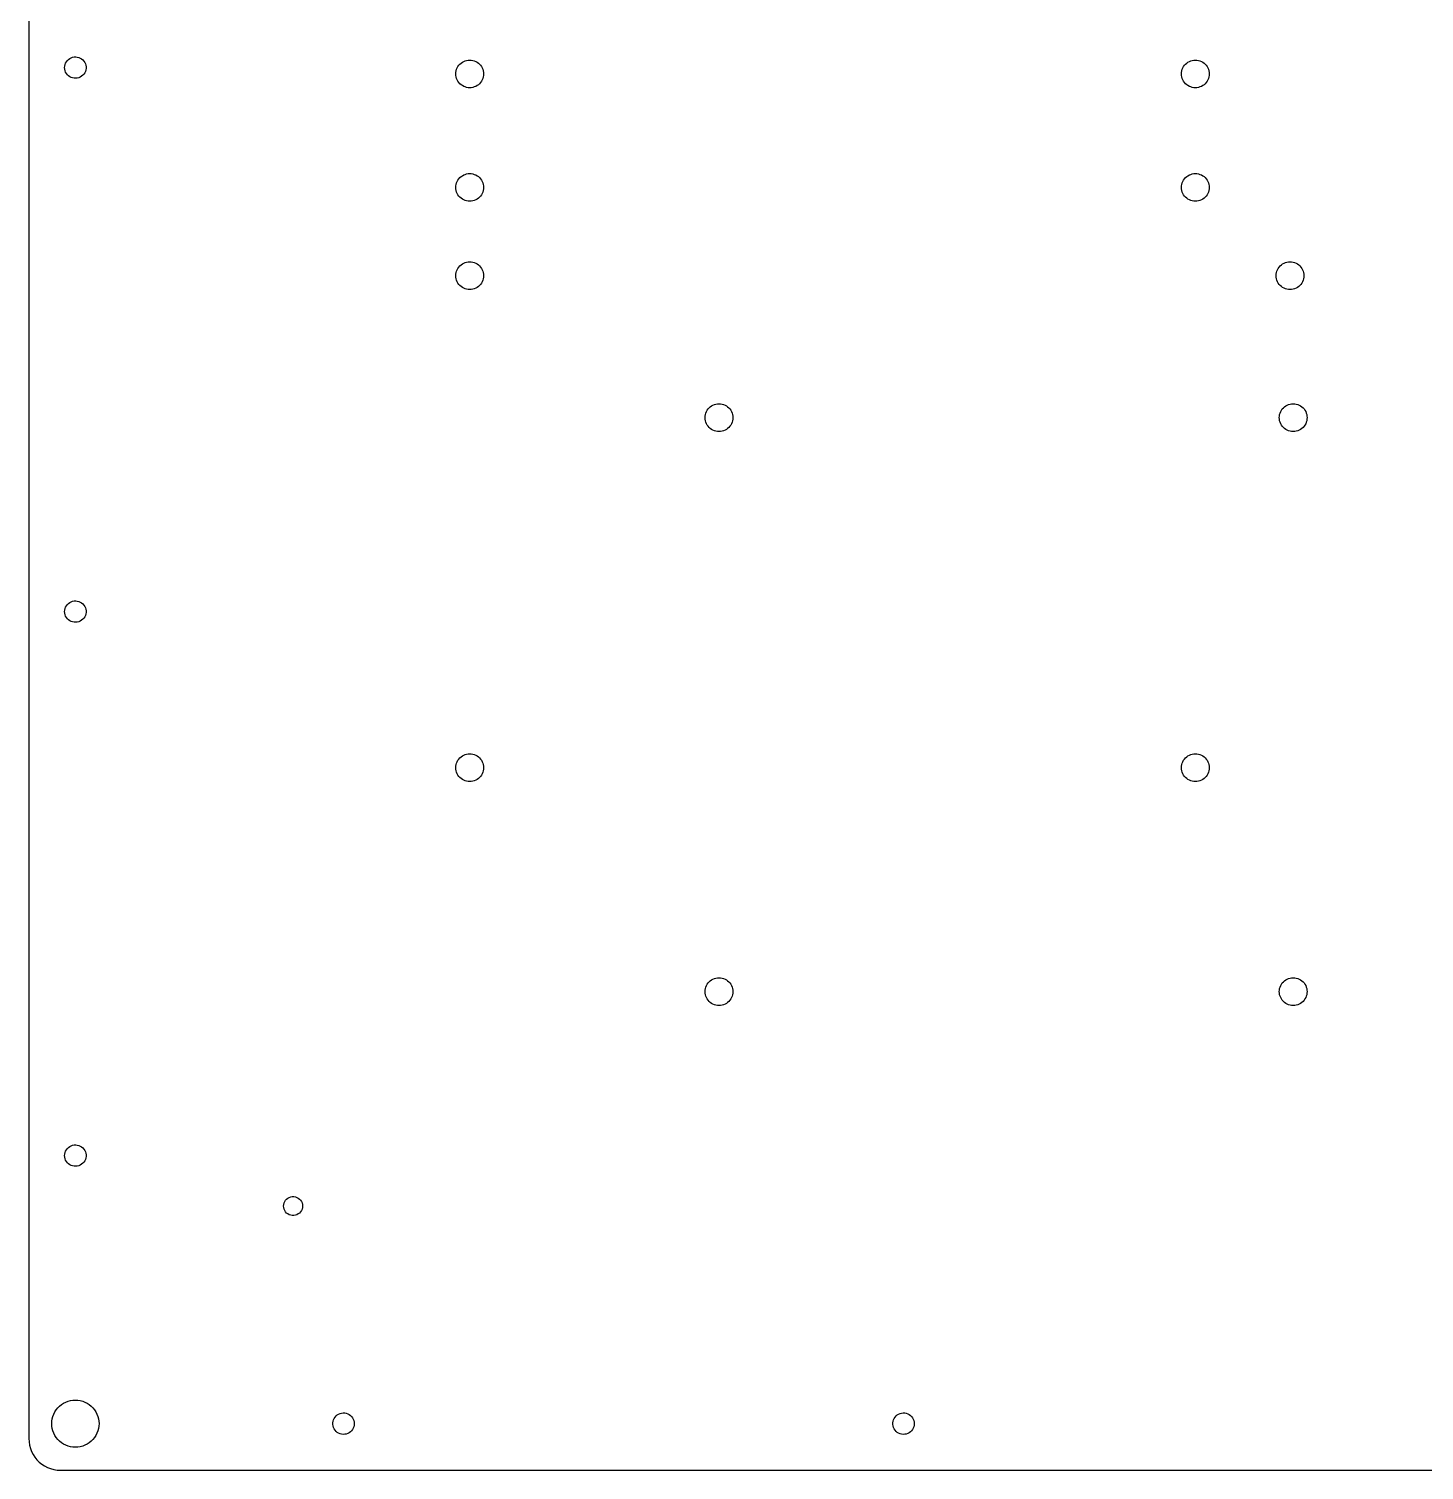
# Model space of a CAD drawing. Header units: metres. Extents: x -227 to 227, y -222 to 222.
# Drawn here: x -227.4 to -6.2, y -222.4 to 6.1 of the extents above; entities that cross this region are included whole.
import ezdxf

# ---------------------------------------------------------------- set-up
doc = ezdxf.new("R2010")
doc.units = ezdxf.units.M

msp = doc.modelspace()

# ---------------------------------------------------------------- linework, layer by layer
for p, q in [((-227.375, 217.375), (-227.375, -217.375)), ((-221.7, 0), (-221.682, 0.247513)), ((-221.682, -0.247513), (-221.7, 0)), ((-221.682, 0.247513), (-221.628, 0.489761)), ((-221.628, 0.489761), (-221.539, 0.721573)), ((-221.539, 0.721573), (-221.418, 0.938004)), ((-221.418, 0.938004), (-221.266, 1.13443)), ((-221.266, 1.13443), (-221.087, 1.30669)), ((-221.087, 1.30669), (-220.886, 1.4511)), ((-220.886, 1.4511), (-220.665, 1.56458)), ((-220.665, 1.56458), (-220.43, 1.64471)), ((-220.43, 1.64471), (-220.186, 1.68979)), ((-220.186, 1.68979), (-219.938, 1.69885)), ((-219.938, 1.69885), (-219.691, 1.67171)), ((-219.691, 1.67171), (-219.451, 1.60893)), ((-219.451, 1.60893), (-219.223, 1.51187)), ((-219.223, 1.51187), (-219.011, 1.38258)), ((-219.011, 1.38258), (-218.82, 1.22383)), ((-218.82, 1.22383), (-218.654, 1.03899)), ((-218.654, 1.03899), (-218.518, 0.832001)), ((-218.518, 0.832001), (-218.412, 0.607285)), ((-218.412, 0.607285), (-218.341, 0.369629)), ((-218.341, 0.369629), (-218.305, 0.124084)), ((-218.305, 0.124084), (-218.305, -0.124084)), ((-159.482, -0.045441), (-159.363, 0.170471)), ((-159.363, 0.170471), (-159.22, 0.371674)), ((-159.22, 0.371674), (-159.056, 0.555634)), ((-159.056, 0.555634), (-158.872, 0.720016)), ((-158.872, 0.720016), (-158.67, 0.862793)), ((-158.67, 0.862793), (-158.455, 0.982132)), ((-158.455, 0.982132), (-158.227, 1.07654)), ((-158.227, 1.07654), (-157.99, 1.14484)), ((-157.99, 1.14484), (-157.746, 1.18616)), ((-157.746, 1.18616), (-157.5, 1.2)), ((-157.5, 1.2), (-157.254, 1.18616)), ((-157.254, 1.18616), (-157.01, 1.14484)), ((-157.01, 1.14484), (-156.773, 1.07654)), ((-156.773, 1.07654), (-156.545, 0.982132)), ((-156.545, 0.982132), (-156.33, 0.862793)), ((-156.33, 0.862793), (-156.128, 0.720016)), ((-156.128, 0.720016), (-155.944, 0.555634)), ((-155.944, 0.555634), (-155.78, 0.371674)), ((-155.78, 0.371674), (-155.637, 0.170471)), ((-155.637, 0.170471), (-155.518, -0.045441)), ((-44.4821, -0.045441), (-44.3628, 0.170471)), ((-44.3628, 0.170471), (-44.22, 0.371674)), ((-44.22, 0.371674), (-44.0556, 0.555634)), ((-44.0556, 0.555634), (-43.8717, 0.720016)), ((-43.8717, 0.720016), (-43.6705, 0.862793)), ((-43.6705, 0.862793), (-43.4545, 0.982132)), ((-43.4545, 0.982132), (-43.2266, 1.07654)), ((-43.2266, 1.07654), (-42.9895, 1.14484)), ((-42.9895, 1.14484), (-42.7463, 1.18616)), ((-42.7463, 1.18616), (-42.5, 1.2)), ((-42.5, 1.2), (-42.2537, 1.18616)), ((-42.2537, 1.18616), (-42.0105, 1.14484)), ((-42.0105, 1.14484), (-41.7734, 1.07654)), ((-41.7734, 1.07654), (-41.5455, 0.982132)), ((-41.5455, 0.982132), (-41.3295, 0.862793)), ((-41.3295, 0.862793), (-41.1283, 0.720016)), ((-41.1283, 0.720016), (-40.9444, 0.555634)), ((-40.9444, 0.555634), (-40.78, 0.371674)), ((-40.78, 0.371674), (-40.6372, 0.170471)), ((-40.6372, 0.170471), (-40.5179, -0.045441)), ((-221.628, -0.489761), (-221.682, -0.247513)), ((-221.539, -0.721573), (-221.628, -0.489761)), ((-221.418, -0.938004), (-221.539, -0.721573)), ((-221.266, -1.13443), (-221.418, -0.938004)), ((-221.087, -1.30669), (-221.266, -1.13443)), ((-220.886, -1.4511), (-221.087, -1.30669)), ((-220.665, -1.56458), (-220.886, -1.4511)), ((-220.43, -1.64471), (-220.665, -1.56458)), ((-220.186, -1.68979), (-220.43, -1.64471)), ((-219.938, -1.69885), (-220.186, -1.68979)), ((-219.691, -1.67171), (-219.938, -1.69885)), ((-219.451, -1.60893), (-219.691, -1.67171)), ((-219.223, -1.51187), (-219.451, -1.60893)), ((-219.011, -1.38258), (-219.223, -1.51187)), ((-218.82, -1.22383), (-219.011, -1.38258)), ((-218.654, -1.03899), (-218.82, -1.22383)), ((-218.518, -0.832001), (-218.654, -1.03899)), ((-218.412, -0.607285), (-218.518, -0.832001)), ((-218.341, -0.369629), (-218.412, -0.607285)), ((-218.305, -0.124084), (-218.341, -0.369629)), ((-159.7, -1), (-159.686, -0.753677)), ((-159.686, -1.24631), (-159.7, -1)), ((-159.686, -0.753677), (-159.645, -0.510452)), ((-159.645, -1.48953), (-159.686, -1.24631)), ((-159.645, -0.510452), (-159.577, -0.273376)), ((-159.577, -1.72661), (-159.645, -1.48953)), ((-159.577, -0.273376), (-159.482, -0.045441)), ((-159.482, -1.95454), (-159.577, -1.72661)), ((-159.363, -2.17046), (-159.482, -1.95454)), ((-159.22, -2.37167), (-159.363, -2.17046)), ((-155.637, -2.17046), (-155.78, -2.37167)), ((-155.518, -1.95454), (-155.637, -2.17046)), ((-155.518, -0.045441), (-155.423, -0.273376)), ((-155.423, -1.72661), (-155.518, -1.95454)), ((-155.423, -0.273376), (-155.355, -0.510452)), ((-155.355, -1.48953), (-155.423, -1.72661)), ((-155.355, -0.510452), (-155.314, -0.753677)), ((-155.314, -1.24631), (-155.355, -1.48953)), ((-155.314, -0.753677), (-155.3, -1)), ((-155.3, -1), (-155.314, -1.24631)), ((-44.7, -1), (-44.6862, -0.753677)), ((-44.6862, -1.24631), (-44.7, -1)), ((-44.6862, -0.753677), (-44.6448, -0.510452)), ((-44.6448, -1.48953), (-44.6862, -1.24631)), ((-44.6448, -0.510452), (-44.5765, -0.273376)), ((-44.5765, -1.72661), (-44.6448, -1.48953)), ((-44.5765, -0.273376), (-44.4821, -0.045441)), ((-44.4821, -1.95454), (-44.5765, -1.72661)), ((-44.3628, -2.17046), (-44.4821, -1.95454)), ((-44.22, -2.37167), (-44.3628, -2.17046)), ((-40.6372, -2.17046), (-40.78, -2.37167)), ((-40.5179, -1.95454), (-40.6372, -2.17046)), ((-40.5179, -0.045441), (-40.4234, -0.273376)), ((-40.4234, -1.72661), (-40.5179, -1.95454)), ((-40.4234, -0.273376), (-40.3551, -0.510452)), ((-40.3551, -1.48953), (-40.4234, -1.72661)), ((-40.3551, -0.510452), (-40.3138, -0.753677)), ((-40.3138, -1.24631), (-40.3551, -1.48953)), ((-40.3138, -0.753677), (-40.3, -1)), ((-40.3, -1), (-40.3138, -1.24631)), ((-159.056, -2.55563), (-159.22, -2.37167)), ((-158.872, -2.72002), (-159.056, -2.55563)), ((-158.67, -2.86279), (-158.872, -2.72002)), ((-158.455, -2.98212), (-158.67, -2.86279)), ((-158.227, -3.07654), (-158.455, -2.98212)), ((-157.99, -3.14484), (-158.227, -3.07654)), ((-157.746, -3.18616), (-157.99, -3.14484)), ((-157.5, -3.2), (-157.746, -3.18616)), ((-157.254, -3.18616), (-157.5, -3.2)), ((-157.01, -3.14484), (-157.254, -3.18616)), ((-156.773, -3.07654), (-157.01, -3.14484)), ((-156.545, -2.98212), (-156.773, -3.07654)), ((-156.33, -2.86279), (-156.545, -2.98212)), ((-156.128, -2.72002), (-156.33, -2.86279)), ((-155.944, -2.55563), (-156.128, -2.72002)), ((-155.78, -2.37167), (-155.944, -2.55563)), ((-44.0556, -2.55563), (-44.22, -2.37167)), ((-43.8717, -2.72002), (-44.0556, -2.55563)), ((-43.6705, -2.86279), (-43.8717, -2.72002)), ((-43.4545, -2.98212), (-43.6705, -2.86279)), ((-43.2266, -3.07654), (-43.4545, -2.98212)), ((-42.9895, -3.14484), (-43.2266, -3.07654)), ((-42.7463, -3.18616), (-42.9895, -3.14484)), ((-42.5, -3.2), (-42.7463, -3.18616)), ((-42.2537, -3.18616), (-42.5, -3.2)), ((-42.0105, -3.14484), (-42.2537, -3.18616)), ((-41.7734, -3.07654), (-42.0105, -3.14484)), ((-41.5455, -2.98212), (-41.7734, -3.07654)), ((-41.3295, -2.86279), (-41.5455, -2.98212)), ((-41.1283, -2.72002), (-41.3295, -2.86279)), ((-40.9444, -2.55563), (-41.1283, -2.72002)), ((-40.78, -2.37167), (-40.9444, -2.55563)), ((-159.645, -18.5105), (-159.577, -18.2734)), ((-159.577, -18.2734), (-159.482, -18.0455)), ((-159.482, -18.0455), (-159.363, -17.8295)), ((-159.363, -17.8295), (-159.22, -17.6283)), ((-159.22, -17.6283), (-159.056, -17.4444)), ((-159.056, -17.4444), (-158.872, -17.28)), ((-158.872, -17.28), (-158.67, -17.1372)), ((-158.67, -17.1372), (-158.455, -17.0179)), ((-158.455, -17.0179), (-158.227, -16.9234)), ((-158.227, -16.9234), (-157.99, -16.8551)), ((-157.99, -16.8551), (-157.746, -16.8138)), ((-157.746, -16.8138), (-157.5, -16.8)), ((-157.5, -16.8), (-157.254, -16.8138)), ((-157.254, -16.8138), (-157.01, -16.8551)), ((-157.01, -16.8551), (-156.773, -16.9234)), ((-156.773, -16.9234), (-156.545, -17.0179)), ((-156.545, -17.0179), (-156.33, -17.1372)), ((-156.33, -17.1372), (-156.128, -17.28)), ((-156.128, -17.28), (-155.944, -17.4444)), ((-155.944, -17.4444), (-155.78, -17.6283)), ((-155.78, -17.6283), (-155.637, -17.8295)), ((-155.637, -17.8295), (-155.518, -18.0455)), ((-155.518, -18.0455), (-155.423, -18.2734)), ((-155.423, -18.2734), (-155.355, -18.5105)), ((-44.6448, -18.5105), (-44.5765, -18.2734)), ((-44.5765, -18.2734), (-44.4821, -18.0455)), ((-44.4821, -18.0455), (-44.3628, -17.8295)), ((-44.3628, -17.8295), (-44.22, -17.6283)), ((-44.22, -17.6283), (-44.0556, -17.4444)), ((-44.0556, -17.4444), (-43.8717, -17.28)), ((-43.8717, -17.28), (-43.6705, -17.1372)), ((-43.6705, -17.1372), (-43.4545, -17.0179)), ((-43.4545, -17.0179), (-43.2266, -16.9234)), ((-43.2266, -16.9234), (-42.9895, -16.8551)), ((-42.9895, -16.8551), (-42.7463, -16.8138)), ((-42.7463, -16.8138), (-42.5, -16.8)), ((-42.5, -16.8), (-42.2537, -16.8138)), ((-42.2537, -16.8138), (-42.0105, -16.8551)), ((-42.0105, -16.8551), (-41.7734, -16.9234)), ((-41.7734, -16.9234), (-41.5455, -17.0179)), ((-41.5455, -17.0179), (-41.3295, -17.1372)), ((-41.3295, -17.1372), (-41.1283, -17.28)), ((-41.1283, -17.28), (-40.9444, -17.4444)), ((-40.9444, -17.4444), (-40.78, -17.6283)), ((-40.78, -17.6283), (-40.6372, -17.8295)), ((-40.6372, -17.8295), (-40.5179, -18.0455)), ((-40.5179, -18.0455), (-40.4234, -18.2734)), ((-40.4234, -18.2734), (-40.3551, -18.5105)), ((-159.7, -19), (-159.686, -18.7537)), ((-159.686, -19.2463), (-159.7, -19)), ((-159.686, -18.7537), (-159.645, -18.5105)), ((-159.645, -19.4895), (-159.686, -19.2463)), ((-159.577, -19.7266), (-159.645, -19.4895)), ((-159.482, -19.9545), (-159.577, -19.7266)), ((-159.363, -20.1705), (-159.482, -19.9545)), ((-159.22, -20.3717), (-159.363, -20.1705)), ((-159.056, -20.5556), (-159.22, -20.3717)), ((-158.872, -20.72), (-159.056, -20.5556)), ((-155.944, -20.5556), (-156.128, -20.72)), ((-155.78, -20.3717), (-155.944, -20.5556)), ((-155.637, -20.1705), (-155.78, -20.3717)), ((-155.518, -19.9545), (-155.637, -20.1705)), ((-155.423, -19.7266), (-155.518, -19.9545)), ((-155.355, -19.4895), (-155.423, -19.7266)), ((-155.355, -18.5105), (-155.314, -18.7537)), ((-155.314, -19.2463), (-155.355, -19.4895)), ((-155.314, -18.7537), (-155.3, -19)), ((-155.3, -19), (-155.314, -19.2463)), ((-44.7, -19), (-44.6862, -18.7537)), ((-44.6862, -19.2463), (-44.7, -19)), ((-44.6862, -18.7537), (-44.6448, -18.5105)), ((-44.6448, -19.4895), (-44.6862, -19.2463)), ((-44.5765, -19.7266), (-44.6448, -19.4895)), ((-44.4821, -19.9545), (-44.5765, -19.7266)), ((-44.3628, -20.1705), (-44.4821, -19.9545)), ((-44.22, -20.3717), (-44.3628, -20.1705)), ((-44.0556, -20.5556), (-44.22, -20.3717)), ((-43.8717, -20.72), (-44.0556, -20.5556)), ((-40.9444, -20.5556), (-41.1283, -20.72)), ((-40.78, -20.3717), (-40.9444, -20.5556)), ((-40.6372, -20.1705), (-40.78, -20.3717)), ((-40.5179, -19.9545), (-40.6372, -20.1705)), ((-40.4234, -19.7266), (-40.5179, -19.9545)), ((-40.3551, -19.4895), (-40.4234, -19.7266)), ((-40.3551, -18.5105), (-40.3138, -18.7537)), ((-40.3138, -19.2463), (-40.3551, -19.4895)), ((-40.3138, -18.7537), (-40.3, -19)), ((-40.3, -19), (-40.3138, -19.2463)), ((-158.67, -20.8628), (-158.872, -20.72)), ((-158.455, -20.9821), (-158.67, -20.8628)), ((-158.227, -21.0765), (-158.455, -20.9821)), ((-157.99, -21.1448), (-158.227, -21.0765)), ((-157.746, -21.1862), (-157.99, -21.1448)), ((-157.5, -21.2), (-157.746, -21.1862)), ((-157.254, -21.1862), (-157.5, -21.2)), ((-157.01, -21.1448), (-157.254, -21.1862)), ((-156.773, -21.0765), (-157.01, -21.1448)), ((-156.545, -20.9821), (-156.773, -21.0765)), ((-156.33, -20.8628), (-156.545, -20.9821)), ((-156.128, -20.72), (-156.33, -20.8628)), ((-43.6705, -20.8628), (-43.8717, -20.72)), ((-43.4545, -20.9821), (-43.6705, -20.8628)), ((-43.2266, -21.0765), (-43.4545, -20.9821)), ((-42.9895, -21.1448), (-43.2266, -21.0765)), ((-42.7463, -21.1862), (-42.9895, -21.1448)), ((-42.5, -21.2), (-42.7463, -21.1862)), ((-42.2537, -21.1862), (-42.5, -21.2)), ((-42.0105, -21.1448), (-42.2537, -21.1862)), ((-41.7734, -21.0765), (-42.0105, -21.1448)), ((-41.5455, -20.9821), (-41.7734, -21.0765)), ((-41.3295, -20.8628), (-41.5455, -20.9821)), ((-41.1283, -20.72), (-41.3295, -20.8628)), ((-159.482, -32.0455), (-159.363, -31.8295)), ((-159.363, -31.8295), (-159.22, -31.6283)), ((-159.22, -31.6283), (-159.056, -31.4444)), ((-159.056, -31.4444), (-158.872, -31.28)), ((-158.872, -31.28), (-158.67, -31.1372)), ((-158.67, -31.1372), (-158.455, -31.0179)), ((-158.455, -31.0179), (-158.227, -30.9234)), ((-158.227, -30.9234), (-157.99, -30.8551)), ((-157.99, -30.8551), (-157.746, -30.8138)), ((-157.746, -30.8138), (-157.5, -30.8)), ((-157.5, -30.8), (-157.254, -30.8138)), ((-157.254, -30.8138), (-157.01, -30.8551)), ((-157.01, -30.8551), (-156.773, -30.9234)), ((-156.773, -30.9234), (-156.545, -31.0179)), ((-156.545, -31.0179), (-156.33, -31.1372)), ((-156.33, -31.1372), (-156.128, -31.28)), ((-156.128, -31.28), (-155.944, -31.4444)), ((-155.944, -31.4444), (-155.78, -31.6283)), ((-155.78, -31.6283), (-155.637, -31.8295)), ((-155.637, -31.8295), (-155.518, -32.0455)), ((-29.4821, -32.0455), (-29.3628, -31.8295)), ((-29.3628, -31.8295), (-29.22, -31.6283)), ((-29.22, -31.6283), (-29.0556, -31.4444)), ((-29.0556, -31.4444), (-28.8717, -31.28)), ((-28.8717, -31.28), (-28.6705, -31.1372)), ((-28.6705, -31.1372), (-28.4545, -31.0179)), ((-28.4545, -31.0179), (-28.2266, -30.9234)), ((-28.2266, -30.9234), (-27.9895, -30.8551)), ((-27.9895, -30.8551), (-27.7463, -30.8138)), ((-27.7463, -30.8138), (-27.5, -30.8)), ((-27.5, -30.8), (-27.2537, -30.8138)), ((-27.2537, -30.8138), (-27.0105, -30.8551)), ((-27.0105, -30.8551), (-26.7734, -30.9234)), ((-26.7734, -30.9234), (-26.5455, -31.0179)), ((-26.5455, -31.0179), (-26.3295, -31.1372)), ((-26.3295, -31.1372), (-26.1283, -31.28)), ((-26.1283, -31.28), (-25.9444, -31.4444)), ((-25.9444, -31.4444), (-25.78, -31.6283)), ((-25.78, -31.6283), (-25.6372, -31.8295)), ((-25.6372, -31.8295), (-25.5179, -32.0455)), ((-159.7, -33), (-159.686, -32.7537)), ((-159.686, -33.2463), (-159.7, -33)), ((-159.686, -32.7537), (-159.645, -32.5105)), ((-159.645, -33.4895), (-159.686, -33.2463)), ((-159.645, -32.5105), (-159.577, -32.2734)), ((-159.577, -33.7266), (-159.645, -33.4895)), ((-159.577, -32.2734), (-159.482, -32.0455)), ((-159.482, -33.9545), (-159.577, -33.7266)), ((-159.363, -34.1705), (-159.482, -33.9545)), ((-159.22, -34.3717), (-159.363, -34.1705)), ((-155.637, -34.1705), (-155.78, -34.3717)), ((-155.518, -33.9545), (-155.637, -34.1705)), ((-155.518, -32.0455), (-155.423, -32.2734)), ((-155.423, -33.7266), (-155.518, -33.9545)), ((-155.423, -32.2734), (-155.355, -32.5105)), ((-155.355, -33.4895), (-155.423, -33.7266)), ((-155.355, -32.5105), (-155.314, -32.7537)), ((-155.314, -33.2463), (-155.355, -33.4895)), ((-155.314, -32.7537), (-155.3, -33)), ((-155.3, -33), (-155.314, -33.2463)), ((-29.7, -33), (-29.6862, -32.7537)), ((-29.6862, -33.2463), (-29.7, -33)), ((-29.6862, -32.7537), (-29.6448, -32.5105)), ((-29.6448, -33.4895), (-29.6862, -33.2463)), ((-29.6448, -32.5105), (-29.5765, -32.2734)), ((-29.5765, -33.7266), (-29.6448, -33.4895)), ((-29.5765, -32.2734), (-29.4821, -32.0455)), ((-29.4821, -33.9545), (-29.5765, -33.7266)), ((-29.3628, -34.1705), (-29.4821, -33.9545)), ((-29.22, -34.3717), (-29.3628, -34.1705)), ((-25.6372, -34.1705), (-25.78, -34.3717)), ((-25.5179, -33.9545), (-25.6372, -34.1705)), ((-25.5179, -32.0455), (-25.4234, -32.2734)), ((-25.4234, -33.7266), (-25.5179, -33.9545)), ((-25.4234, -32.2734), (-25.3551, -32.5105)), ((-25.3551, -33.4895), (-25.4234, -33.7266)), ((-25.3551, -32.5105), (-25.3138, -32.7537)), ((-25.3138, -33.2463), (-25.3551, -33.4895)), ((-25.3138, -32.7537), (-25.3, -33)), ((-25.3, -33), (-25.3138, -33.2463)), ((-159.056, -34.5556), (-159.22, -34.3717)), ((-158.872, -34.72), (-159.056, -34.5556)), ((-158.67, -34.8628), (-158.872, -34.72)), ((-158.455, -34.9821), (-158.67, -34.8628)), ((-158.227, -35.0765), (-158.455, -34.9821)), ((-157.99, -35.1448), (-158.227, -35.0765)), ((-157.746, -35.1862), (-157.99, -35.1448)), ((-157.5, -35.2), (-157.746, -35.1862)), ((-157.254, -35.1862), (-157.5, -35.2)), ((-157.01, -35.1448), (-157.254, -35.1862)), ((-156.773, -35.0765), (-157.01, -35.1448)), ((-156.545, -34.9821), (-156.773, -35.0765)), ((-156.33, -34.8628), (-156.545, -34.9821)), ((-156.128, -34.72), (-156.33, -34.8628)), ((-155.944, -34.5556), (-156.128, -34.72)), ((-155.78, -34.3717), (-155.944, -34.5556)), ((-29.0556, -34.5556), (-29.22, -34.3717)), ((-28.8717, -34.72), (-29.0556, -34.5556)), ((-28.6705, -34.8628), (-28.8717, -34.72)), ((-28.4545, -34.9821), (-28.6705, -34.8628)), ((-28.2266, -35.0765), (-28.4545, -34.9821)), ((-27.9895, -35.1448), (-28.2266, -35.0765)), ((-27.7463, -35.1862), (-27.9895, -35.1448)), ((-27.5, -35.2), (-27.7463, -35.1862)), ((-27.2537, -35.1862), (-27.5, -35.2)), ((-27.0105, -35.1448), (-27.2537, -35.1862)), ((-26.7734, -35.0765), (-27.0105, -35.1448)), ((-26.5455, -34.9821), (-26.7734, -35.0765)), ((-26.3295, -34.8628), (-26.5455, -34.9821)), ((-26.1283, -34.72), (-26.3295, -34.8628)), ((-25.9444, -34.5556), (-26.1283, -34.72)), ((-25.78, -34.3717), (-25.9444, -34.5556)), ((-120.145, -55.0105), (-120.077, -54.7734)), ((-120.077, -54.7734), (-119.982, -54.5455)), ((-119.982, -54.5455), (-119.863, -54.3295)), ((-119.863, -54.3295), (-119.72, -54.1283)), ((-119.72, -54.1283), (-119.556, -53.9444)), ((-119.556, -53.9444), (-119.372, -53.78)), ((-119.372, -53.78), (-119.17, -53.6372)), ((-119.17, -53.6372), (-118.955, -53.5179)), ((-118.955, -53.5179), (-118.727, -53.4234)), ((-118.727, -53.4234), (-118.49, -53.3551)), ((-118.49, -53.3551), (-118.246, -53.3138)), ((-118.246, -53.3138), (-118, -53.3)), ((-118, -53.3), (-117.754, -53.3138)), ((-117.754, -53.3138), (-117.51, -53.3551)), ((-117.51, -53.3551), (-117.273, -53.4234)), ((-117.273, -53.4234), (-117.045, -53.5179)), ((-117.045, -53.5179), (-116.83, -53.6372)), ((-116.83, -53.6372), (-116.628, -53.78)), ((-116.628, -53.78), (-116.444, -53.9444)), ((-116.444, -53.9444), (-116.28, -54.1283)), ((-116.28, -54.1283), (-116.137, -54.3295)), ((-116.137, -54.3295), (-116.018, -54.5455)), ((-116.018, -54.5455), (-115.923, -54.7734)), ((-115.923, -54.7734), (-115.855, -55.0105)), ((-29.1448, -55.0105), (-29.0765, -54.7734)), ((-29.0765, -54.7734), (-28.9821, -54.5455)), ((-28.9821, -54.5455), (-28.8628, -54.3295)), ((-28.8628, -54.3295), (-28.72, -54.1283)), ((-28.72, -54.1283), (-28.5556, -53.9444)), ((-28.5556, -53.9444), (-28.3717, -53.78)), ((-28.3717, -53.78), (-28.1705, -53.6372)), ((-28.1705, -53.6372), (-27.9545, -53.5179)), ((-27.9545, -53.5179), (-27.7266, -53.4234)), ((-27.7266, -53.4234), (-27.4895, -53.3551)), ((-27.4895, -53.3551), (-27.2463, -53.3138)), ((-27.2463, -53.3138), (-27, -53.3)), ((-27, -53.3), (-26.7537, -53.3138)), ((-26.7537, -53.3138), (-26.5105, -53.3551)), ((-26.5105, -53.3551), (-26.2734, -53.4234)), ((-26.2734, -53.4234), (-26.0455, -53.5179)), ((-26.0455, -53.5179), (-25.8295, -53.6372)), ((-25.8295, -53.6372), (-25.6283, -53.78)), ((-25.6283, -53.78), (-25.4444, -53.9444)), ((-25.4444, -53.9444), (-25.28, -54.1283)), ((-25.28, -54.1283), (-25.1372, -54.3295)), ((-25.1372, -54.3295), (-25.0179, -54.5455)), ((-25.0179, -54.5455), (-24.9234, -54.7734)), ((-24.9234, -54.7734), (-24.8551, -55.0105)), ((-120.2, -55.5), (-120.186, -55.2537)), ((-120.186, -55.7463), (-120.2, -55.5)), ((-120.186, -55.2537), (-120.145, -55.0105)), ((-120.145, -55.9895), (-120.186, -55.7463)), ((-120.077, -56.2266), (-120.145, -55.9895)), ((-119.982, -56.4545), (-120.077, -56.2266)), ((-119.863, -56.6705), (-119.982, -56.4545)), ((-119.72, -56.8717), (-119.863, -56.6705)), ((-119.556, -57.0556), (-119.72, -56.8717)), ((-119.372, -57.22), (-119.556, -57.0556)), ((-116.444, -57.0556), (-116.628, -57.22)), ((-116.28, -56.8717), (-116.444, -57.0556)), ((-116.137, -56.6705), (-116.28, -56.8717)), ((-116.018, -56.4545), (-116.137, -56.6705)), ((-115.923, -56.2266), (-116.018, -56.4545)), ((-115.855, -55.9895), (-115.923, -56.2266)), ((-115.855, -55.0105), (-115.814, -55.2537)), ((-115.814, -55.7463), (-115.855, -55.9895)), ((-115.814, -55.2537), (-115.8, -55.5)), ((-115.8, -55.5), (-115.814, -55.7463)), ((-29.2, -55.5), (-29.1862, -55.2537)), ((-29.1862, -55.7463), (-29.2, -55.5)), ((-29.1862, -55.2537), (-29.1448, -55.0105)), ((-29.1448, -55.9895), (-29.1862, -55.7463)), ((-29.0765, -56.2266), (-29.1448, -55.9895)), ((-28.9821, -56.4545), (-29.0765, -56.2266)), ((-28.8628, -56.6705), (-28.9821, -56.4545)), ((-28.72, -56.8717), (-28.8628, -56.6705)), ((-28.5556, -57.0556), (-28.72, -56.8717)), ((-28.3717, -57.22), (-28.5556, -57.0556)), ((-25.4444, -57.0556), (-25.6283, -57.22)), ((-25.28, -56.8717), (-25.4444, -57.0556)), ((-25.1372, -56.6705), (-25.28, -56.8717)), ((-25.0179, -56.4545), (-25.1372, -56.6705)), ((-24.9234, -56.2266), (-25.0179, -56.4545)), ((-24.8551, -55.9895), (-24.9234, -56.2266)), ((-24.8551, -55.0105), (-24.8138, -55.2537)), ((-24.8138, -55.7463), (-24.8551, -55.9895)), ((-24.8138, -55.2537), (-24.8, -55.5)), ((-24.8, -55.5), (-24.8138, -55.7463)), ((-119.17, -57.3628), (-119.372, -57.22)), ((-118.955, -57.4821), (-119.17, -57.3628)), ((-118.727, -57.5765), (-118.955, -57.4821)), ((-118.49, -57.6448), (-118.727, -57.5765)), ((-118.246, -57.6862), (-118.49, -57.6448)), ((-118, -57.7), (-118.246, -57.6862)), ((-117.754, -57.6862), (-118, -57.7)), ((-117.51, -57.6448), (-117.754, -57.6862)), ((-117.273, -57.5765), (-117.51, -57.6448)), ((-117.045, -57.4821), (-117.273, -57.5765)), ((-116.83, -57.3628), (-117.045, -57.4821)), ((-116.628, -57.22), (-116.83, -57.3628)), ((-28.1705, -57.3628), (-28.3717, -57.22)), ((-27.9545, -57.4821), (-28.1705, -57.3628)), ((-27.7266, -57.5765), (-27.9545, -57.4821)), ((-27.4895, -57.6448), (-27.7266, -57.5765)), ((-27.2463, -57.6862), (-27.4895, -57.6448)), ((-27, -57.7), (-27.2463, -57.6862)), ((-26.7537, -57.6862), (-27, -57.7)), ((-26.5105, -57.6448), (-26.7537, -57.6862)), ((-26.2734, -57.5765), (-26.5105, -57.6448)), ((-26.0455, -57.4821), (-26.2734, -57.5765)), ((-25.8295, -57.3628), (-26.0455, -57.4821)), ((-25.6283, -57.22), (-25.8295, -57.3628)), ((-220.186, -84.5602), (-219.938, -84.5511)), ((-219.938, -84.5511), (-219.691, -84.5783)), ((-221.7, -86.25), (-221.682, -86.0025)), ((-221.682, -86.4975), (-221.7, -86.25)), ((-221.682, -86.0025), (-221.628, -85.7602)), ((-221.628, -86.7398), (-221.682, -86.4975)), ((-221.628, -85.7602), (-221.539, -85.5284)), ((-221.539, -86.9716), (-221.628, -86.7398)), ((-221.539, -85.5284), (-221.418, -85.312)), ((-221.418, -85.312), (-221.266, -85.1156)), ((-221.266, -85.1156), (-221.087, -84.9433)), ((-221.087, -84.9433), (-220.886, -84.7989)), ((-220.886, -84.7989), (-220.665, -84.6854)), ((-220.665, -84.6854), (-220.43, -84.6053)), ((-220.43, -84.6053), (-220.186, -84.5602)), ((-219.691, -84.5783), (-219.451, -84.6411)), ((-219.451, -84.6411), (-219.223, -84.7381)), ((-219.223, -84.7381), (-219.011, -84.8674)), ((-219.011, -84.8674), (-218.82, -85.0262)), ((-218.82, -85.0262), (-218.654, -85.211)), ((-218.654, -85.211), (-218.518, -85.418)), ((-218.518, -85.418), (-218.412, -85.6427)), ((-218.412, -85.6427), (-218.341, -85.8804)), ((-218.341, -86.6196), (-218.412, -86.8573)), ((-218.341, -85.8804), (-218.305, -86.1259)), ((-218.305, -86.3741), (-218.341, -86.6196)), ((-218.305, -86.1259), (-218.305, -86.3741)), ((-221.418, -87.188), (-221.539, -86.9716)), ((-221.266, -87.3844), (-221.418, -87.188)), ((-221.087, -87.5567), (-221.266, -87.3844)), ((-220.886, -87.7011), (-221.087, -87.5567)), ((-220.665, -87.8146), (-220.886, -87.7011)), ((-220.43, -87.8947), (-220.665, -87.8146)), ((-220.186, -87.9398), (-220.43, -87.8947)), ((-219.938, -87.9489), (-220.186, -87.9398)), ((-219.691, -87.9217), (-219.938, -87.9489)), ((-219.451, -87.8589), (-219.691, -87.9217)), ((-219.223, -87.7619), (-219.451, -87.8589)), ((-219.011, -87.6326), (-219.223, -87.7619)), ((-218.82, -87.4738), (-219.011, -87.6326)), ((-218.654, -87.289), (-218.82, -87.4738)), ((-218.518, -87.082), (-218.654, -87.289)), ((-218.412, -86.8573), (-218.518, -87.082)), ((-159.363, -109.83), (-159.22, -109.628)), ((-159.22, -109.628), (-159.056, -109.444)), ((-159.056, -109.444), (-158.872, -109.28)), ((-158.872, -109.28), (-158.67, -109.137)), ((-158.67, -109.137), (-158.455, -109.018)), ((-158.455, -109.018), (-158.227, -108.923)), ((-158.227, -108.923), (-157.99, -108.855)), ((-157.99, -108.855), (-157.746, -108.814)), ((-157.746, -108.814), (-157.5, -108.8)), ((-157.5, -108.8), (-157.254, -108.814)), ((-157.254, -108.814), (-157.01, -108.855)), ((-157.01, -108.855), (-156.773, -108.923)), ((-156.773, -108.923), (-156.545, -109.018)), ((-156.545, -109.018), (-156.33, -109.137)), ((-156.33, -109.137), (-156.128, -109.28)), ((-156.128, -109.28), (-155.944, -109.444)), ((-155.944, -109.444), (-155.78, -109.628)), ((-155.78, -109.628), (-155.637, -109.83)), ((-44.3628, -109.83), (-44.22, -109.628)), ((-44.22, -109.628), (-44.0556, -109.444)), ((-44.0556, -109.444), (-43.8717, -109.28)), ((-43.8717, -109.28), (-43.6705, -109.137)), ((-43.6705, -109.137), (-43.4545, -109.018)), ((-43.4545, -109.018), (-43.2266, -108.923)), ((-43.2266, -108.923), (-42.9895, -108.855)), ((-42.9895, -108.855), (-42.7463, -108.814)), ((-42.7463, -108.814), (-42.5, -108.8)), ((-42.5, -108.8), (-42.2537, -108.814)), ((-42.2537, -108.814), (-42.0105, -108.855)), ((-42.0105, -108.855), (-41.7734, -108.923)), ((-41.7734, -108.923), (-41.5455, -109.018)), ((-41.5455, -109.018), (-41.3295, -109.137)), ((-41.3295, -109.137), (-41.1283, -109.28)), ((-41.1283, -109.28), (-40.9444, -109.444)), ((-40.9444, -109.444), (-40.78, -109.628)), ((-40.78, -109.628), (-40.6372, -109.83)), ((-159.7, -111), (-159.686, -110.754)), ((-159.686, -111.246), (-159.7, -111)), ((-159.686, -110.754), (-159.645, -110.51)), ((-159.645, -111.49), (-159.686, -111.246)), ((-159.645, -110.51), (-159.577, -110.273)), ((-159.577, -111.727), (-159.645, -111.49)), ((-159.577, -110.273), (-159.482, -110.045)), ((-159.482, -111.955), (-159.577, -111.727)), ((-159.482, -110.045), (-159.363, -109.83)), ((-159.363, -112.17), (-159.482, -111.955)), ((-155.637, -109.83), (-155.518, -110.045)), ((-155.518, -111.955), (-155.637, -112.17)), ((-155.518, -110.045), (-155.423, -110.273)), ((-155.423, -111.727), (-155.518, -111.955)), ((-155.423, -110.273), (-155.355, -110.51)), ((-155.355, -111.49), (-155.423, -111.727)), ((-155.355, -110.51), (-155.314, -110.754)), ((-155.314, -111.246), (-155.355, -111.49)), ((-155.314, -110.754), (-155.3, -111)), ((-155.3, -111), (-155.314, -111.246)), ((-44.7, -111), (-44.6862, -110.754)), ((-44.6862, -111.246), (-44.7, -111)), ((-44.6862, -110.754), (-44.6448, -110.51)), ((-44.6448, -111.49), (-44.6862, -111.246)), ((-44.6448, -110.51), (-44.5765, -110.273)), ((-44.5765, -111.727), (-44.6448, -111.49)), ((-44.5765, -110.273), (-44.4821, -110.045)), ((-44.4821, -111.955), (-44.5765, -111.727)), ((-44.4821, -110.045), (-44.3628, -109.83)), ((-44.3628, -112.17), (-44.4821, -111.955)), ((-40.6372, -109.83), (-40.5179, -110.045)), ((-40.5179, -111.955), (-40.6372, -112.17)), ((-40.5179, -110.045), (-40.4234, -110.273)), ((-40.4234, -111.727), (-40.5179, -111.955)), ((-40.4234, -110.273), (-40.3551, -110.51)), ((-40.3551, -111.49), (-40.4234, -111.727)), ((-40.3551, -110.51), (-40.3138, -110.754)), ((-40.3138, -111.246), (-40.3551, -111.49)), ((-40.3138, -110.754), (-40.3, -111)), ((-40.3, -111), (-40.3138, -111.246)), ((-159.22, -112.372), (-159.363, -112.17)), ((-159.056, -112.556), (-159.22, -112.372)), ((-158.872, -112.72), (-159.056, -112.556)), ((-158.67, -112.863), (-158.872, -112.72)), ((-158.455, -112.982), (-158.67, -112.863)), ((-158.227, -113.077), (-158.455, -112.982)), ((-157.99, -113.145), (-158.227, -113.077)), ((-157.746, -113.186), (-157.99, -113.145)), ((-157.5, -113.2), (-157.746, -113.186)), ((-157.254, -113.186), (-157.5, -113.2)), ((-157.01, -113.145), (-157.254, -113.186)), ((-156.773, -113.077), (-157.01, -113.145)), ((-156.545, -112.982), (-156.773, -113.077)), ((-156.33, -112.863), (-156.545, -112.982)), ((-156.128, -112.72), (-156.33, -112.863)), ((-155.944, -112.556), (-156.128, -112.72)), ((-155.78, -112.372), (-155.944, -112.556)), ((-155.637, -112.17), (-155.78, -112.372)), ((-44.22, -112.372), (-44.3628, -112.17)), ((-44.0556, -112.556), (-44.22, -112.372)), ((-43.8717, -112.72), (-44.0556, -112.556)), ((-43.6705, -112.863), (-43.8717, -112.72)), ((-43.4545, -112.982), (-43.6705, -112.863)), ((-43.2266, -113.077), (-43.4545, -112.982)), ((-42.9895, -113.145), (-43.2266, -113.077)), ((-42.7463, -113.186), (-42.9895, -113.145)), ((-42.5, -113.2), (-42.7463, -113.186)), ((-42.2537, -113.186), (-42.5, -113.2)), ((-42.0105, -113.145), (-42.2537, -113.186)), ((-41.7734, -113.077), (-42.0105, -113.145)), ((-41.5455, -112.982), (-41.7734, -113.077)), ((-41.3295, -112.863), (-41.5455, -112.982)), ((-41.1283, -112.72), (-41.3295, -112.863)), ((-40.9444, -112.556), (-41.1283, -112.72)), ((-40.78, -112.372), (-40.9444, -112.556)), ((-40.6372, -112.17), (-40.78, -112.372)), ((-120.186, -146.254), (-120.145, -146.01)), ((-120.145, -146.01), (-120.077, -145.773)), ((-120.077, -145.773), (-119.982, -145.545)), ((-119.982, -145.545), (-119.863, -145.33)), ((-119.863, -145.33), (-119.72, -145.128)), ((-119.72, -145.128), (-119.556, -144.944)), ((-119.556, -144.944), (-119.372, -144.78)), ((-119.372, -144.78), (-119.17, -144.637)), ((-119.17, -144.637), (-118.955, -144.518)), ((-118.955, -144.518), (-118.727, -144.423)), ((-118.727, -144.423), (-118.49, -144.355)), ((-118.49, -144.355), (-118.246, -144.314)), ((-118.246, -144.314), (-118, -144.3)), ((-118, -144.3), (-117.754, -144.314)), ((-117.754, -144.314), (-117.51, -144.355)), ((-117.51, -144.355), (-117.273, -144.423)), ((-117.273, -144.423), (-117.045, -144.518)), ((-117.045, -144.518), (-116.83, -144.637)), ((-116.83, -144.637), (-116.628, -144.78)), ((-116.628, -144.78), (-116.444, -144.944)), ((-116.444, -144.944), (-116.28, -145.128)), ((-116.28, -145.128), (-116.137, -145.33)), ((-116.137, -145.33), (-116.018, -145.545)), ((-116.018, -145.545), (-115.923, -145.773)), ((-115.923, -145.773), (-115.855, -146.01)), ((-115.855, -146.01), (-115.814, -146.254)), ((-29.1862, -146.254), (-29.1448, -146.01)), ((-29.1448, -146.01), (-29.0765, -145.773)), ((-29.0765, -145.773), (-28.9821, -145.545)), ((-28.9821, -145.545), (-28.8628, -145.33)), ((-28.8628, -145.33), (-28.72, -145.128)), ((-28.72, -145.128), (-28.5556, -144.944)), ((-28.5556, -144.944), (-28.3717, -144.78)), ((-28.3717, -144.78), (-28.1705, -144.637)), ((-28.1705, -144.637), (-27.9545, -144.518)), ((-27.9545, -144.518), (-27.7266, -144.423)), ((-27.7266, -144.423), (-27.4895, -144.355)), ((-27.4895, -144.355), (-27.2463, -144.314)), ((-27.2463, -144.314), (-27, -144.3)), ((-27, -144.3), (-26.7537, -144.314)), ((-26.7537, -144.314), (-26.5105, -144.355)), ((-26.5105, -144.355), (-26.2734, -144.423)), ((-26.2734, -144.423), (-26.0455, -144.518)), ((-26.0455, -144.518), (-25.8295, -144.637)), ((-25.8295, -144.637), (-25.6283, -144.78)), ((-25.6283, -144.78), (-25.4444, -144.944)), ((-25.4444, -144.944), (-25.28, -145.128)), ((-25.28, -145.128), (-25.1372, -145.33)), ((-25.1372, -145.33), (-25.0179, -145.545)), ((-25.0179, -145.545), (-24.9234, -145.773)), ((-24.9234, -145.773), (-24.8551, -146.01)), ((-24.8551, -146.01), (-24.8138, -146.254)), ((-120.2, -146.5), (-120.186, -146.254)), ((-120.186, -146.746), (-120.2, -146.5)), ((-120.145, -146.99), (-120.186, -146.746)), ((-120.077, -147.227), (-120.145, -146.99)), ((-119.982, -147.455), (-120.077, -147.227)), ((-119.863, -147.67), (-119.982, -147.455)), ((-119.72, -147.872), (-119.863, -147.67)), ((-119.556, -148.056), (-119.72, -147.872)), ((-119.372, -148.22), (-119.556, -148.056)), ((-119.17, -148.363), (-119.372, -148.22)), ((-118.955, -148.482), (-119.17, -148.363)), ((-118.727, -148.577), (-118.955, -148.482)), ((-117.045, -148.482), (-117.273, -148.577)), ((-116.83, -148.363), (-117.045, -148.482)), ((-116.628, -148.22), (-116.83, -148.363)), ((-116.444, -148.056), (-116.628, -148.22)), ((-116.28, -147.872), (-116.444, -148.056)), ((-116.137, -147.67), (-116.28, -147.872)), ((-116.018, -147.455), (-116.137, -147.67)), ((-115.923, -147.227), (-116.018, -147.455)), ((-115.855, -146.99), (-115.923, -147.227)), ((-115.814, -146.746), (-115.855, -146.99)), ((-115.814, -146.254), (-115.8, -146.5)), ((-115.8, -146.5), (-115.814, -146.746)), ((-29.2, -146.5), (-29.1862, -146.254)), ((-29.1862, -146.746), (-29.2, -146.5)), ((-29.1448, -146.99), (-29.1862, -146.746)), ((-29.0765, -147.227), (-29.1448, -146.99)), ((-28.9821, -147.455), (-29.0765, -147.227)), ((-28.8628, -147.67), (-28.9821, -147.455)), ((-28.72, -147.872), (-28.8628, -147.67)), ((-28.5556, -148.056), (-28.72, -147.872)), ((-28.3717, -148.22), (-28.5556, -148.056)), ((-28.1705, -148.363), (-28.3717, -148.22)), ((-27.9545, -148.482), (-28.1705, -148.363)), ((-27.7266, -148.577), (-27.9545, -148.482)), ((-26.0455, -148.482), (-26.2734, -148.577)), ((-25.8295, -148.363), (-26.0455, -148.482)), ((-25.6283, -148.22), (-25.8295, -148.363)), ((-25.4444, -148.056), (-25.6283, -148.22)), ((-25.28, -147.872), (-25.4444, -148.056)), ((-25.1372, -147.67), (-25.28, -147.872)), ((-25.0179, -147.455), (-25.1372, -147.67)), ((-24.9234, -147.227), (-25.0179, -147.455)), ((-24.8551, -146.99), (-24.9234, -147.227)), ((-24.8138, -146.746), (-24.8551, -146.99)), ((-24.8138, -146.254), (-24.8, -146.5)), ((-24.8, -146.5), (-24.8138, -146.746)), ((-118.49, -148.645), (-118.727, -148.577)), ((-118.246, -148.686), (-118.49, -148.645)), ((-118, -148.7), (-118.246, -148.686)), ((-117.754, -148.686), (-118, -148.7)), ((-117.51, -148.645), (-117.754, -148.686)), ((-117.273, -148.577), (-117.51, -148.645)), ((-27.4895, -148.645), (-27.7266, -148.577)), ((-27.2463, -148.686), (-27.4895, -148.645)), ((-27, -148.7), (-27.2463, -148.686)), ((-26.7537, -148.686), (-27, -148.7)), ((-26.5105, -148.645), (-26.7537, -148.686)), ((-26.2734, -148.577), (-26.5105, -148.645)), ((-221.418, -171.562), (-221.266, -171.366)), ((-221.266, -171.366), (-221.087, -171.193)), ((-221.087, -171.193), (-220.886, -171.049)), ((-220.886, -171.049), (-220.665, -170.935)), ((-220.665, -170.935), (-220.43, -170.855)), ((-220.43, -170.855), (-220.186, -170.81)), ((-220.186, -170.81), (-219.938, -170.801)), ((-219.938, -170.801), (-219.691, -170.828)), ((-219.691, -170.828), (-219.451, -170.891)), ((-219.451, -170.891), (-219.223, -170.988)), ((-219.223, -170.988), (-219.011, -171.117)), ((-219.011, -171.117), (-218.82, -171.276)), ((-218.82, -171.276), (-218.654, -171.461)), ((-221.7, -172.5), (-221.682, -172.252)), ((-221.682, -172.748), (-221.7, -172.5)), ((-221.682, -172.252), (-221.628, -172.01)), ((-221.628, -172.99), (-221.682, -172.748)), ((-221.628, -172.01), (-221.539, -171.778)), ((-221.539, -173.222), (-221.628, -172.99)), ((-221.539, -171.778), (-221.418, -171.562)), ((-221.418, -173.438), (-221.539, -173.222)), ((-221.266, -173.634), (-221.418, -173.438)), ((-221.087, -173.807), (-221.266, -173.634)), ((-218.654, -173.539), (-218.82, -173.724)), ((-218.654, -171.461), (-218.518, -171.668)), ((-218.518, -173.332), (-218.654, -173.539)), ((-218.518, -171.668), (-218.412, -171.893)), ((-218.412, -173.107), (-218.518, -173.332)), ((-218.412, -171.893), (-218.341, -172.13)), ((-218.341, -172.87), (-218.412, -173.107)), ((-218.341, -172.13), (-218.305, -172.376)), ((-218.305, -172.624), (-218.341, -172.87)), ((-218.305, -172.376), (-218.305, -172.624)), ((-220.886, -173.951), (-221.087, -173.807)), ((-220.665, -174.065), (-220.886, -173.951)), ((-220.43, -174.145), (-220.665, -174.065)), ((-220.186, -174.19), (-220.43, -174.145)), ((-219.938, -174.199), (-220.186, -174.19)), ((-219.691, -174.172), (-219.938, -174.199)), ((-219.451, -174.109), (-219.691, -174.172)), ((-219.223, -174.012), (-219.451, -174.109)), ((-219.011, -173.883), (-219.223, -174.012)), ((-218.82, -173.724), (-219.011, -173.883)), ((-187, -180.5), (-186.98, -180.253)), ((-186.98, -180.747), (-187, -180.5)), ((-186.98, -180.253), (-186.919, -180.013)), ((-186.919, -180.013), (-186.819, -179.786)), ((-186.819, -179.786), (-186.684, -179.579)), ((-186.684, -179.579), (-186.516, -179.396)), ((-186.516, -179.396), (-186.32, -179.244)), ((-186.32, -179.244), (-186.103, -179.126)), ((-186.103, -179.126), (-185.868, -179.046)), ((-185.868, -179.046), (-185.624, -179.005)), ((-185.624, -179.005), (-185.376, -179.005)), ((-185.376, -179.005), (-185.132, -179.046)), ((-185.132, -179.046), (-184.897, -179.126)), ((-184.897, -179.126), (-184.68, -179.244)), ((-184.68, -179.244), (-184.484, -179.396)), ((-184.484, -179.396), (-184.316, -179.579)), ((-184.316, -179.579), (-184.181, -179.786)), ((-184.181, -179.786), (-184.081, -180.013)), ((-184.081, -180.013), (-184.02, -180.253)), ((-184.02, -180.253), (-184, -180.5)), ((-184, -180.5), (-184.02, -180.747)), ((-186.919, -180.987), (-186.98, -180.747)), ((-186.819, -181.214), (-186.919, -180.987)), ((-186.684, -181.421), (-186.819, -181.214)), ((-186.516, -181.604), (-186.684, -181.421)), ((-186.32, -181.756), (-186.516, -181.604)), ((-186.103, -181.874), (-186.32, -181.756)), ((-185.868, -181.954), (-186.103, -181.874)), ((-185.624, -181.995), (-185.868, -181.954)), ((-185.376, -181.995), (-185.624, -181.995)), ((-185.132, -181.954), (-185.376, -181.995)), ((-184.897, -181.874), (-185.132, -181.954)), ((-184.68, -181.756), (-184.897, -181.874)), ((-184.484, -181.604), (-184.68, -181.756)), ((-184.316, -181.421), (-184.484, -181.604)), ((-184.181, -181.214), (-184.316, -181.421)), ((-184.081, -180.987), (-184.181, -181.214)), ((-184.02, -180.747), (-184.081, -180.987)), ((-223.034, -212.796), (-222.787, -212.491)), ((-222.787, -212.491), (-222.509, -212.213)), ((-222.509, -212.213), (-222.204, -211.966)), ((-222.204, -211.966), (-221.875, -211.752)), ((-221.875, -211.752), (-221.525, -211.574)), ((-221.525, -211.574), (-221.159, -211.434)), ((-221.159, -211.434), (-220.78, -211.332)), ((-220.78, -211.332), (-220.392, -211.271)), ((-220.392, -211.271), (-220, -211.25)), ((-220, -211.25), (-219.608, -211.271)), ((-219.608, -211.271), (-219.22, -211.332)), ((-219.22, -211.332), (-218.841, -211.434)), ((-218.841, -211.434), (-218.475, -211.574)), ((-218.475, -211.574), (-218.125, -211.752)), ((-218.125, -211.752), (-217.796, -211.966)), ((-217.796, -211.966), (-217.491, -212.213)), ((-217.491, -212.213), (-217.213, -212.491)), ((-217.213, -212.491), (-216.966, -212.796)), ((-223.75, -215), (-223.729, -214.608)), ((-223.729, -214.608), (-223.668, -214.22)), ((-223.668, -214.22), (-223.566, -213.841)), ((-223.566, -213.841), (-223.426, -213.475)), ((-223.426, -213.475), (-223.248, -213.125)), ((-223.248, -213.125), (-223.034, -212.796)), ((-216.966, -212.796), (-216.752, -213.125)), ((-216.752, -213.125), (-216.574, -213.475)), ((-216.574, -213.475), (-216.434, -213.841)), ((-216.434, -213.841), (-216.332, -214.22)), ((-216.332, -214.22), (-216.271, -214.608)), ((-216.271, -214.608), (-216.25, -215)), ((-179.195, -214.876), (-179.159, -214.63)), ((-179.159, -214.63), (-179.088, -214.393)), ((-179.088, -214.393), (-178.982, -214.168)), ((-178.982, -214.168), (-178.846, -213.961)), ((-178.846, -213.961), (-178.68, -213.776)), ((-178.68, -213.776), (-178.489, -213.617)), ((-178.489, -213.617), (-178.277, -213.488)), ((-178.277, -213.488), (-178.049, -213.391)), ((-178.049, -213.391), (-177.809, -213.328)), ((-177.809, -213.328), (-177.562, -213.301)), ((-177.562, -213.301), (-177.314, -213.31)), ((-177.314, -213.31), (-177.07, -213.355)), ((-177.07, -213.355), (-176.835, -213.435)), ((-176.835, -213.435), (-176.614, -213.549)), ((-176.614, -213.549), (-176.413, -213.693)), ((-176.413, -213.693), (-176.234, -213.866)), ((-176.234, -213.866), (-176.082, -214.062)), ((-176.082, -214.062), (-175.961, -214.278)), ((-175.961, -214.278), (-175.872, -214.51)), ((-175.872, -214.51), (-175.818, -214.752)), ((-175.818, -214.752), (-175.8, -215)), ((-90.4455, -214.876), (-90.4093, -214.63)), ((-90.4093, -214.63), (-90.3378, -214.393)), ((-90.3378, -214.393), (-90.2325, -214.168)), ((-90.2325, -214.168), (-90.0955, -213.961)), ((-90.0955, -213.961), (-89.9299, -213.776)), ((-89.9299, -213.776), (-89.7392, -213.617)), ((-89.7392, -213.617), (-89.5273, -213.488)), ((-89.5273, -213.488), (-89.2989, -213.391)), ((-89.2989, -213.391), (-89.0588, -213.328)), ((-89.0588, -213.328), (-88.8121, -213.301)), ((-88.8121, -213.301), (-88.5641, -213.31)), ((-88.5641, -213.31), (-88.32, -213.355)), ((-88.32, -213.355), (-88.0851, -213.435)), ((-88.0851, -213.435), (-87.8644, -213.549)), ((-87.8644, -213.549), (-87.6626, -213.693)), ((-87.6626, -213.693), (-87.4839, -213.866)), ((-87.4839, -213.866), (-87.3322, -214.062)), ((-87.3322, -214.062), (-87.2107, -214.278)), ((-87.2107, -214.278), (-87.1221, -214.51)), ((-87.1221, -214.51), (-87.0681, -214.752)), ((-87.0681, -214.752), (-87.05, -215)), ((-223.729, -215.392), (-223.75, -215)), ((-223.668, -215.78), (-223.729, -215.392)), ((-223.566, -216.159), (-223.668, -215.78)), ((-223.426, -216.525), (-223.566, -216.159)), ((-223.248, -216.875), (-223.426, -216.525)), ((-223.034, -217.204), (-223.248, -216.875)), ((-216.752, -216.875), (-216.966, -217.204)), ((-216.574, -216.525), (-216.752, -216.875)), ((-216.434, -216.159), (-216.574, -216.525)), ((-216.332, -215.78), (-216.434, -216.159)), ((-216.271, -215.392), (-216.332, -215.78)), ((-216.25, -215), (-216.271, -215.392)), ((-179.195, -215.124), (-179.195, -214.876)), ((-179.159, -215.37), (-179.195, -215.124)), ((-179.088, -215.607), (-179.159, -215.37)), ((-178.982, -215.832), (-179.088, -215.607)), ((-178.846, -216.039), (-178.982, -215.832)), ((-178.68, -216.224), (-178.846, -216.039)), ((-178.489, -216.383), (-178.68, -216.224)), ((-178.277, -216.512), (-178.489, -216.383)), ((-178.049, -216.609), (-178.277, -216.512)), ((-177.809, -216.672), (-178.049, -216.609)), ((-177.562, -216.699), (-177.809, -216.672)), ((-177.314, -216.69), (-177.562, -216.699)), ((-177.07, -216.645), (-177.314, -216.69)), ((-176.835, -216.565), (-177.07, -216.645)), ((-176.614, -216.451), (-176.835, -216.565)), ((-176.413, -216.307), (-176.614, -216.451)), ((-176.234, -216.134), (-176.413, -216.307)), ((-176.082, -215.938), (-176.234, -216.134)), ((-175.961, -215.722), (-176.082, -215.938)), ((-175.872, -215.49), (-175.961, -215.722)), ((-175.818, -215.248), (-175.872, -215.49)), ((-175.8, -215), (-175.818, -215.248)), ((-90.4455, -215.124), (-90.4455, -214.876)), ((-90.4093, -215.37), (-90.4455, -215.124)), ((-90.3378, -215.607), (-90.4093, -215.37)), ((-90.2325, -215.832), (-90.3378, -215.607)), ((-90.0955, -216.039), (-90.2325, -215.832)), ((-89.9299, -216.224), (-90.0955, -216.039)), ((-89.7392, -216.383), (-89.9299, -216.224)), ((-89.5273, -216.512), (-89.7392, -216.383)), ((-89.2989, -216.609), (-89.5273, -216.512)), ((-89.0588, -216.672), (-89.2989, -216.609)), ((-88.8121, -216.699), (-89.0588, -216.672)), ((-88.5641, -216.69), (-88.8121, -216.699)), ((-88.32, -216.645), (-88.5641, -216.69)), ((-88.0851, -216.565), (-88.32, -216.645)), ((-87.8644, -216.451), (-88.0851, -216.565)), ((-87.6626, -216.307), (-87.8644, -216.451)), ((-87.4839, -216.134), (-87.6626, -216.307)), ((-87.3322, -215.938), (-87.4839, -216.134)), ((-87.2107, -215.722), (-87.3322, -215.938)), ((-87.1221, -215.49), (-87.2107, -215.722)), ((-87.0681, -215.248), (-87.1221, -215.49)), ((-87.05, -215), (-87.0681, -215.248)), ((-227.375, -217.375), (-227.348, -217.898)), ((-227.348, -217.898), (-227.266, -218.415)), ((-227.266, -218.415), (-227.13, -218.92)), ((-227.13, -218.92), (-226.943, -219.409)), ((-222.787, -217.509), (-223.034, -217.204)), ((-222.509, -217.787), (-222.787, -217.509)), ((-222.204, -218.034), (-222.509, -217.787)), ((-221.875, -218.248), (-222.204, -218.034)), ((-221.525, -218.426), (-221.875, -218.248)), ((-221.159, -218.566), (-221.525, -218.426)), ((-220.78, -218.668), (-221.159, -218.566)), ((-220.392, -218.729), (-220.78, -218.668)), ((-220, -218.75), (-220.392, -218.729)), ((-219.608, -218.729), (-220, -218.75)), ((-219.22, -218.668), (-219.608, -218.729)), ((-218.841, -218.566), (-219.22, -218.668)), ((-218.475, -218.426), (-218.841, -218.566)), ((-218.125, -218.248), (-218.475, -218.426)), ((-217.796, -218.034), (-218.125, -218.248)), ((-217.491, -217.787), (-217.796, -218.034)), ((-217.213, -217.509), (-217.491, -217.787)), ((-216.966, -217.204), (-217.213, -217.509)), ((-226.943, -219.409), (-226.705, -219.875)), ((-226.705, -219.875), (-226.42, -220.314)), ((-226.42, -220.314), (-226.091, -220.721)), ((-226.091, -220.721), (-225.721, -221.091)), ((-225.721, -221.091), (-225.314, -221.42)), ((-225.314, -221.42), (-224.875, -221.705)), ((-224.875, -221.705), (-224.409, -221.943)), ((-224.409, -221.943), (-223.92, -222.13)), ((-223.92, -222.13), (-223.415, -222.266)), ((-223.415, -222.266), (-222.898, -222.348)), ((-222.898, -222.348), (-222.375, -222.375)), ((-222.375, -222.375), (222.375, -222.375))]:
    msp.add_line(p, q)

doc.saveas('drawing.dxf')
